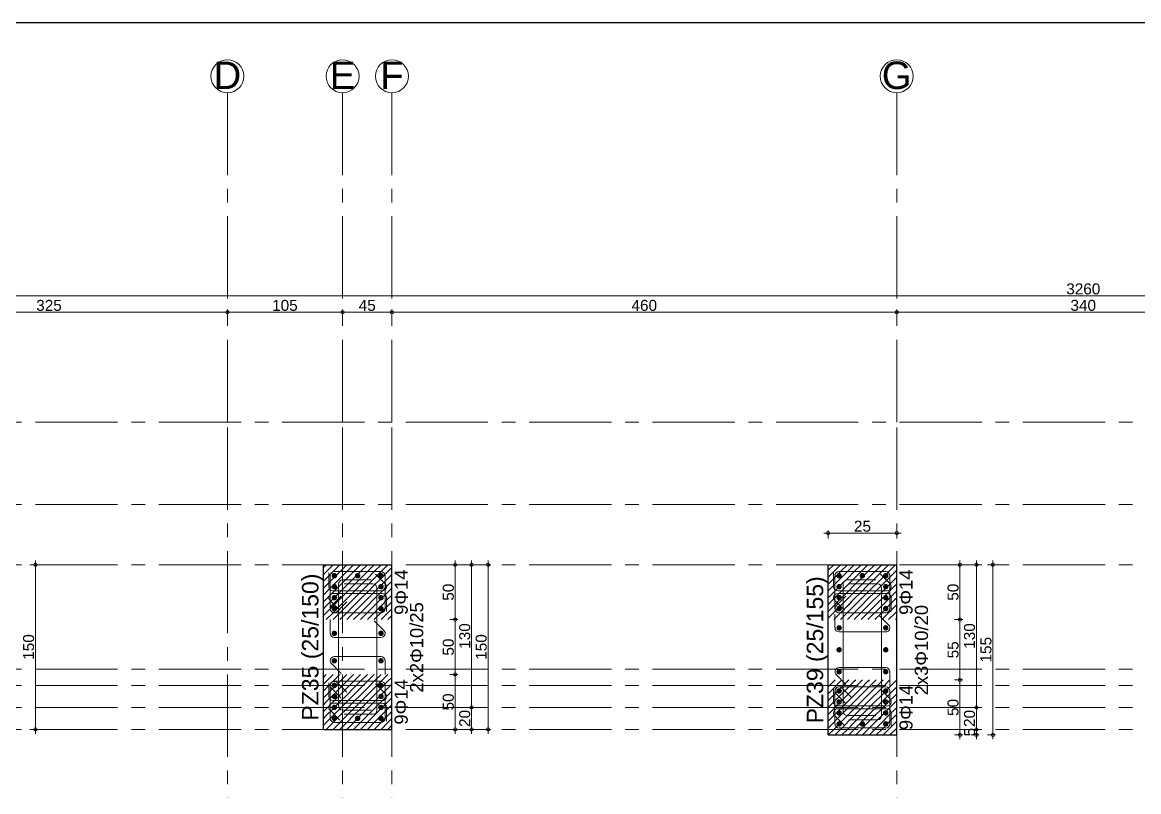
# Model space of a CAD drawing. Header units: millimetres. Extents: x 2232 to 85269, y -3593 to 5869.
# Drawn here: x 21319 to 22336, y 5168 to 5869 of the extents above; entities that cross this region are included whole.
import ezdxf

# ---------------------------------------------------------------- set-up
doc = ezdxf.new("R2010")
doc.units = ezdxf.units.MM
doc.linetypes.add('CENTER2', pattern=[112.5, 75, -12.5, 12.5, -12.5])
doc.linetypes.add('DASHDOT2', pattern=[12.7, 6.35, -3.175, 0, -3.175])
doc.layers.add('aks', color=251, linetype='DASHDOT2', lineweight=35)
for name, color, linetype in [('Donatı Yazısı', 7, 'Continuous'), ('Donatı Çizgisi', 7, 'Continuous'), ('Kolon', 7, 'Continuous'), ('Ölçülendirme', 7, 'Continuous')]:
    doc.layers.add(name, color=color, linetype=linetype)
doc.styles.add('arial_1_18', font='arial.ttf', dxfattribs={"height": 0.2})

# ---------------------------------------------------------------- blocks, each defined once
blk = doc.blocks.new('IDE999Entity6705')
at = {"layer": 'aks', "color": 250, "linetype": 'CENTER2', "lineweight": 5}
for points in [[(7721.2, 2530), (7721.2, 2830)], [(7721.2, 200), (7721.2, 2530)]]:
    blk.add_lwpolyline(points, dxfattribs=at)
at = {"layer": 'aks', "color": 30, "linetype": 'Continuous', "lineweight": 5}
blk.add_circle((7721.2, 2845), 15, dxfattribs=at)
at = {"layer": 'aks', "color": 1, "linetype": 'Continuous', "lineweight": 5, "style": 'arial_1_18'}
blk.add_text('E', height=25, dxfattribs=at).set_placement((7709.5, 2833.4))
blk = doc.blocks.new('IDE999Entity6712')
at = {"layer": 'aks', "color": 250, "linetype": 'CENTER2', "lineweight": 5}
for points in [[(8226.2, 2530), (8226.2, 2830)], [(8226.2, 200), (8226.2, 2530)]]:
    blk.add_lwpolyline(points, dxfattribs=at)
at = {"layer": 'aks', "color": 30, "linetype": 'Continuous', "lineweight": 5}
blk.add_circle((8226.2, 2845), 15, dxfattribs=at)
at = {"layer": 'aks', "color": 1, "linetype": 'Continuous', "lineweight": 5, "style": 'arial_1_18'}
blk.add_text('G', height=25, dxfattribs=at).set_placement((8212.6, 2833.4))
blk = doc.blocks.new('IDE999Entity6713')
at = {"layer": 'aks', "color": 250, "linetype": 'CENTER2', "lineweight": 5}
for points in [[(7616.2, 2530), (7616.2, 2830)], [(7616.2, 200), (7616.2, 2530)]]:
    blk.add_lwpolyline(points, dxfattribs=at)
at = {"layer": 'aks', "color": 30, "linetype": 'Continuous', "lineweight": 5}
blk.add_circle((7616.2, 2845), 15, dxfattribs=at)
at = {"layer": 'aks', "color": 1, "linetype": 'Continuous', "lineweight": 5, "style": 'arial_1_18'}
blk.add_text('D', height=25, dxfattribs=at).set_placement((7603.6, 2833.4))
blk = doc.blocks.new('IDE999Entity6714')
at = {"layer": 'aks', "color": 250, "linetype": 'CENTER2', "lineweight": 5}
for points in [[(7766.2, 2530), (7766.2, 2830)], [(7766.2, 200), (7766.2, 2530)]]:
    blk.add_lwpolyline(points, dxfattribs=at)
at = {"layer": 'aks', "color": 30, "linetype": 'Continuous', "lineweight": 5}
blk.add_circle((7766.2, 2845), 15, dxfattribs=at)
at = {"layer": 'aks', "color": 1, "linetype": 'Continuous', "lineweight": 5, "style": 'arial_1_18'}
blk.add_text('F', height=25, dxfattribs=at).set_placement((7755.5, 2833.4))
blk = doc.blocks.new('IDE999Entity6744')
at = {"layer": 'aks', "color": 250, "linetype": 'CENTER2', "lineweight": 5}
blk.add_lwpolyline([(6766.2, 2270), (10026.2, 2270)], dxfattribs=at)
blk = doc.blocks.new('IDE999Entity6745')
at = {"layer": 'aks', "color": 250, "linetype": 'CENTER2', "lineweight": 5}
blk.add_lwpolyline([(6766.2, 2290), (10026.2, 2290)], dxfattribs=at)
blk = doc.blocks.new('IDE999Entity6747')
at = {"layer": 'aks', "color": 250, "linetype": 'CENTER2', "lineweight": 5}
blk.add_lwpolyline([(6766.2, 2305), (10026.2, 2305)], dxfattribs=at)
blk = doc.blocks.new('IDE999Entity6748')
at = {"layer": 'aks', "color": 250, "linetype": 'CENTER2', "lineweight": 5}
blk.add_lwpolyline([(6766.2, 2250), (10026.2, 2250)], dxfattribs=at)
blk = doc.blocks.new('IDE999Entity6749')
at = {"layer": 'aks', "color": 250, "linetype": 'CENTER2', "lineweight": 5}
blk.add_lwpolyline([(6766.2, 2400), (10026.2, 2400)], dxfattribs=at)
blk = doc.blocks.new('IDE999Entity6750')
at = {"layer": 'aks', "color": 250, "linetype": 'CENTER2', "lineweight": 5}
blk.add_lwpolyline([(6766.2, 2455), (10026.2, 2455)], dxfattribs=at)
blk = doc.blocks.new('IDE999Entity6751')
at = {"layer": 'aks', "color": 250, "linetype": 'CENTER2', "lineweight": 5}
blk.add_lwpolyline([(6766.2, 2530), (10026.2, 2530)], dxfattribs=at)

msp = doc.modelspace()

# ---------------------------------------------------------------- hatches: boundary and pattern name
at = {"layer": 'Donatı Çizgisi', "linetype": 'Continuous', "lineweight": 5}
h = msp.add_hatch(color=5, dxfattribs=at)
edge = h.paths.add_edge_path(flags=0)
edge.add_arc((21603.2, 5364.6), 2.5, 0, 360)
h = msp.add_hatch(color=5, dxfattribs=at)
edge = h.paths.add_edge_path(flags=0)
edge.add_arc((21624.4, 5364.6), 2.5, 0, 360)
h = msp.add_hatch(color=5, dxfattribs=at)
edge = h.paths.add_edge_path(flags=0)
edge.add_arc((21645.7, 5364.6), 2.5, 0, 360)
h = msp.add_hatch(color=5, dxfattribs=at)
edge = h.paths.add_edge_path(flags=0)
edge.add_arc((22063.2, 5364.6), 2.5, 0, 360)
h = msp.add_hatch(color=5, dxfattribs=at)
edge = h.paths.add_edge_path(flags=0)
edge.add_arc((22084.4, 5364.6), 2.5, 0, 360)
h = msp.add_hatch(color=5, dxfattribs=at)
edge = h.paths.add_edge_path(flags=0)
edge.add_arc((22105.7, 5364.6), 2.5, 0, 360)
h = msp.add_hatch(color=5, dxfattribs=at)
edge = h.paths.add_edge_path(flags=0)
edge.add_arc((21603.2, 5354.6), 2.5, 0, 360)
h = msp.add_hatch(color=5, dxfattribs=at)
edge = h.paths.add_edge_path(flags=0)
edge.add_arc((21645.7, 5354.6), 2.5, 0, 360)
h = msp.add_hatch(color=5, dxfattribs=at)
edge = h.paths.add_edge_path(flags=0)
edge.add_arc((22063.2, 5354.6), 2.5, 0, 360)
h = msp.add_hatch(color=5, dxfattribs=at)
edge = h.paths.add_edge_path(flags=0)
edge.add_arc((22105.7, 5354.6), 2.5, 0, 360)
h = msp.add_hatch(color=5, dxfattribs=at)
edge = h.paths.add_edge_path(flags=0)
edge.add_arc((21603.2, 5344.6), 2.5, 0, 360)
h = msp.add_hatch(color=5, dxfattribs=at)
edge = h.paths.add_edge_path(flags=0)
edge.add_arc((21645.7, 5344.6), 2.5, 0, 360)
h = msp.add_hatch(color=5, dxfattribs=at)
edge = h.paths.add_edge_path(flags=0)
edge.add_arc((22063.2, 5344.6), 2.5, 0, 360)
h = msp.add_hatch(color=5, dxfattribs=at)
edge = h.paths.add_edge_path(flags=0)
edge.add_arc((22105.7, 5344.6), 2.5, 0, 360)
h = msp.add_hatch(color=5, dxfattribs=at)
edge = h.paths.add_edge_path(flags=0)
edge.add_arc((21603.2, 5334.6), 2.5, 0, 360)
h = msp.add_hatch(color=5, dxfattribs=at)
edge = h.paths.add_edge_path(flags=0)
edge.add_arc((21645.7, 5334.6), 2.5, 0, 360)
h = msp.add_hatch(color=5, dxfattribs=at)
edge = h.paths.add_edge_path(flags=0)
edge.add_arc((22063.2, 5334.6), 2.5, 0, 360)
h = msp.add_hatch(color=5, dxfattribs=at)
edge = h.paths.add_edge_path(flags=0)
edge.add_arc((22105.7, 5334.6), 2.5, 0, 360)
h = msp.add_hatch(color=5, dxfattribs=at)
edge = h.paths.add_edge_path(flags=0)
edge.add_arc((21603.2, 5312.1), 2.5, 0, 360)
h = msp.add_hatch(color=5, dxfattribs=at)
edge = h.paths.add_edge_path(flags=0)
edge.add_arc((21645.7, 5312.1), 2.5, 0, 360)
h = msp.add_hatch(color=5, dxfattribs=at)
edge = h.paths.add_edge_path(flags=0)
edge.add_arc((22063.2, 5317.1), 2.5, 0, 360)
h = msp.add_hatch(color=5, dxfattribs=at)
edge = h.paths.add_edge_path(flags=0)
edge.add_arc((22105.7, 5317.1), 2.5, 0, 360)
h = msp.add_hatch(color=5, dxfattribs=at)
edge = h.paths.add_edge_path(flags=0)
edge.add_arc((22063.2, 5297.1), 2.5, 0, 360)
h = msp.add_hatch(color=5, dxfattribs=at)
edge = h.paths.add_edge_path(flags=0)
edge.add_arc((22105.7, 5297.1), 2.5, 0, 360)
h = msp.add_hatch(color=5, dxfattribs=at)
edge = h.paths.add_edge_path(flags=0)
edge.add_arc((21603.2, 5287.1), 2.5, 0, 360)
h = msp.add_hatch(color=5, dxfattribs=at)
edge = h.paths.add_edge_path(flags=0)
edge.add_arc((21645.7, 5287.1), 2.5, 0, 360)
h = msp.add_hatch(color=5, dxfattribs=at)
edge = h.paths.add_edge_path(flags=0)
edge.add_arc((22063.2, 5277.1), 2.5, 0, 360)
h = msp.add_hatch(color=5, dxfattribs=at)
edge = h.paths.add_edge_path(flags=0)
edge.add_arc((22105.7, 5277.1), 2.5, 0, 360)
h = msp.add_hatch(color=5, dxfattribs=at)
edge = h.paths.add_edge_path(flags=0)
edge.add_arc((21603.2, 5264.6), 2.5, 0, 360)
h = msp.add_hatch(color=5, dxfattribs=at)
edge = h.paths.add_edge_path(flags=0)
edge.add_arc((21645.7, 5264.6), 2.5, 0, 360)
h = msp.add_hatch(color=5, dxfattribs=at)
edge = h.paths.add_edge_path(flags=0)
edge.add_arc((22063.2, 5259.6), 2.5, 0, 360)
h = msp.add_hatch(color=5, dxfattribs=at)
edge = h.paths.add_edge_path(flags=0)
edge.add_arc((22105.7, 5259.6), 2.5, 0, 360)
h = msp.add_hatch(color=5, dxfattribs=at)
edge = h.paths.add_edge_path(flags=0)
edge.add_arc((21603.2, 5254.6), 2.5, 0, 360)
h = msp.add_hatch(color=5, dxfattribs=at)
edge = h.paths.add_edge_path(flags=0)
edge.add_arc((21645.7, 5254.6), 2.5, 0, 360)
h = msp.add_hatch(color=5, dxfattribs=at)
edge = h.paths.add_edge_path(flags=0)
edge.add_arc((22063.2, 5249.6), 2.5, 0, 360)
h = msp.add_hatch(color=5, dxfattribs=at)
edge = h.paths.add_edge_path(flags=0)
edge.add_arc((22105.7, 5249.6), 2.5, 0, 360)
h = msp.add_hatch(color=5, dxfattribs=at)
edge = h.paths.add_edge_path(flags=0)
edge.add_arc((21603.2, 5244.6), 2.5, 0, 360)
h = msp.add_hatch(color=5, dxfattribs=at)
edge = h.paths.add_edge_path(flags=0)
edge.add_arc((21645.7, 5244.6), 2.5, 0, 360)
h = msp.add_hatch(color=5, dxfattribs=at)
edge = h.paths.add_edge_path(flags=0)
edge.add_arc((22063.2, 5239.6), 2.5, 0, 360)
h = msp.add_hatch(color=5, dxfattribs=at)
edge = h.paths.add_edge_path(flags=0)
edge.add_arc((22105.7, 5239.6), 2.5, 0, 360)
h = msp.add_hatch(color=5, dxfattribs=at)
edge = h.paths.add_edge_path(flags=0)
edge.add_arc((21603.2, 5234.6), 2.5, 0, 360)
h = msp.add_hatch(color=5, dxfattribs=at)
edge = h.paths.add_edge_path(flags=0)
edge.add_arc((21624.4, 5234.6), 2.5, 0, 360)
h = msp.add_hatch(color=5, dxfattribs=at)
edge = h.paths.add_edge_path(flags=0)
edge.add_arc((21645.7, 5234.6), 2.5, 0, 360)
h = msp.add_hatch(color=5, dxfattribs=at)
edge = h.paths.add_edge_path(flags=0)
edge.add_arc((22063.2, 5229.6), 2.5, 0, 360)
h = msp.add_hatch(color=5, dxfattribs=at)
edge = h.paths.add_edge_path(flags=0)
edge.add_arc((22084.4, 5229.6), 2.5, 0, 360)
h = msp.add_hatch(color=5, dxfattribs=at)
edge = h.paths.add_edge_path(flags=0)
edge.add_arc((22105.7, 5229.6), 2.5, 0, 360)

# ---------------------------------------------------------------- linework, layer by layer
msp.add_line((3332.4, 5868.7), (79990.7, 5868.7))
at = {"layer": 'Donatı Çizgisi', "color": 1, "linetype": 'Continuous', "lineweight": 5}
for points in [[(21598.2, 5354.6), (21598.2, 5367.1)], [(21640.8, 5366.1), (21649.6, 5357.3)], [(22058.2, 5354.6), (22058.2, 5367.1)], [(22100.8, 5366.1), (22109.6, 5357.3)], [(21606.9, 5245.9), (21606.9, 5357.1)], [(21610.7, 5360.9), (21636.7, 5360.9)], [(21638.2, 5357.1), (21612.2, 5357.1)], [(21641.9, 5242.1), (21641.9, 5353.4)], [(22066.9, 5240.9), (22066.9, 5357.1)], [(22070.7, 5360.9), (22096.7, 5360.9)], [(22098.2, 5357.1), (22072.2, 5357.1)], [(22101.9, 5237.1), (22101.9, 5353.4)], [(21608.1, 5333.1), (21599.3, 5342)], [(21646.9, 5350.9), (21601.9, 5350.9)], [(21601.9, 5348.4), (21646.9, 5348.4)], [(21650.7, 5344.6), (21650.7, 5332.1)], [(22068.1, 5333.1), (22059.3, 5342)], [(22106.9, 5350.9), (22061.9, 5350.9)], [(22061.9, 5348.4), (22106.9, 5348.4)], [(22110.7, 5344.6), (22110.7, 5332.1)], [(21599.4, 5312.1), (21599.4, 5324.6)], [(21639.5, 5323.6), (21648.3, 5314.8)], [(22059.4, 5317.1), (22059.4, 5329.6)], [(22099.5, 5328.6), (22108.3, 5319.8)], [(22105.7, 5313.4), (22063.2, 5313.4)], [(21645.7, 5308.4), (21603.2, 5308.4)], [(21603.2, 5290.9), (21645.7, 5290.9)], [(21609.4, 5275.6), (21600.5, 5284.5)], [(21649.4, 5287.1), (21649.4, 5274.6)], [(22063.2, 5280.9), (22105.7, 5280.9)], [(22069.4, 5265.6), (22060.5, 5274.5)], [(22109.4, 5277.1), (22109.4, 5264.6)], [(21598.2, 5254.6), (21598.2, 5267.1)], [(21640.8, 5266.1), (21649.6, 5257.3)], [(22058.2, 5249.6), (22058.2, 5262.1)], [(22100.8, 5261.1), (22109.6, 5252.3)], [(21646.9, 5250.9), (21601.9, 5250.9)], [(21608.1, 5233.1), (21599.3, 5242)], [(21601.9, 5248.4), (21646.9, 5248.4)], [(21636.7, 5242.1), (21610.7, 5242.1)], [(21650.7, 5244.6), (21650.7, 5232.1)], [(22106.9, 5245.9), (22061.9, 5245.9)], [(22061.9, 5243.4), (22106.9, 5243.4)], [(22110.7, 5239.6), (22110.7, 5227.1)], [(21612.2, 5238.4), (21638.2, 5238.4)], [(22068.1, 5228.1), (22059.3, 5237)], [(22096.7, 5237.1), (22070.7, 5237.1)], [(22072.2, 5233.4), (22098.2, 5233.4)]]:
    msp.add_lwpolyline(points, dxfattribs=at)
at = {"layer": 'Donatı Çizgisi', "color": 5, "linetype": 'Continuous', "lineweight": 5}
for points in [[(21599.4, 5334.6), (21599.4, 5364.6)], [(21603.2, 5368.4), (21645.7, 5368.4)], [(21649.4, 5364.6), (21649.4, 5334.6)], [(22059.4, 5334.6), (22059.4, 5364.6)], [(22063.2, 5368.4), (22105.7, 5368.4)], [(22109.4, 5364.6), (22109.4, 5334.6)], [(21600.5, 5337.3), (21609.4, 5346.1)], [(22060.5, 5337.3), (22069.4, 5346.1)], [(21614.7, 5340.8), (21605.8, 5332)], [(22074.7, 5340.8), (22065.8, 5332)], [(21645.7, 5330.9), (21603.2, 5330.9)], [(22105.7, 5330.9), (22063.2, 5330.9)], [(21599.4, 5264.6), (21599.4, 5234.6)], [(21600.5, 5262), (21609.4, 5253.1)], [(21645.7, 5268.4), (21603.2, 5268.4)], [(21614.7, 5258.4), (21605.8, 5267.3)], [(21649.4, 5234.6), (21649.4, 5264.6)], [(22105.7, 5263.4), (22063.2, 5263.4)], [(22074.7, 5253.4), (22065.8, 5262.3)], [(22059.4, 5259.6), (22059.4, 5229.6)], [(22060.5, 5257), (22069.4, 5248.1)], [(22109.4, 5229.6), (22109.4, 5259.6)], [(21603.2, 5230.9), (21645.7, 5230.9)], [(22063.2, 5225.9), (22105.7, 5225.9)]]:
    msp.add_lwpolyline(points, dxfattribs=at)
for centre, start, end in [((21603.2, 5364.6), 90, 180), ((21645.7, 5364.6), 0, 90), ((22063.2, 5364.6), 90, 180), ((22105.7, 5364.6), 0, 90), ((21603.2, 5334.6), 135, 270), ((21603.2, 5334.6), 180, 315), ((21645.7, 5334.6), 270, 0), ((22063.2, 5334.6), 135, 270), ((22063.2, 5334.6), 180, 315), ((22105.7, 5334.6), 270, 0), ((21603.2, 5264.6), 45, 180), ((21603.2, 5264.6), 90, 225), ((21645.7, 5264.6), 0, 90), ((22063.2, 5259.6), 45, 180), ((22063.2, 5259.6), 90, 225), ((22105.7, 5259.6), 0, 90), ((21603.2, 5234.6), 180, 270), ((21645.7, 5234.6), 270, 0), ((22063.2, 5229.6), 180, 270), ((22105.7, 5229.6), 270, 0)]:
    msp.add_arc(centre, 3.75, start, end, dxfattribs=at)
at = {"layer": 'Donatı Çizgisi', "color": 1, "linetype": 'Continuous', "lineweight": 5}
for centre, start, end in [((21601.9, 5354.6), 180, 270), ((21610.7, 5357.1), 90, 180), ((21638.2, 5353.4), 0, 90), ((21646.9, 5354.6), 270, 45), ((22061.9, 5354.6), 180, 270), ((22070.7, 5357.1), 90, 180), ((22098.2, 5353.4), 0, 90), ((22106.9, 5354.6), 270, 45), ((21601.9, 5344.6), 90, 225), ((21646.9, 5344.6), 0, 90), ((22061.9, 5344.6), 90, 225), ((22106.9, 5344.6), 0, 90), ((21603.2, 5312.1), 180, 270), ((21645.7, 5312.1), 270, 45), ((22063.2, 5317.1), 180, 270), ((22105.7, 5317.1), 270, 45), ((21603.2, 5287.1), 90, 225), ((21645.7, 5287.1), 0, 90), ((22063.2, 5277.1), 90, 225), ((22105.7, 5277.1), 0, 90), ((21601.9, 5254.6), 180, 270), ((21646.9, 5254.6), 270, 45), ((22061.9, 5249.6), 180, 270), ((22106.9, 5249.6), 270, 45), ((21601.9, 5244.6), 90, 225), ((21610.7, 5245.9), 180, 270), ((21638.2, 5242.1), 270, 0), ((21646.9, 5244.6), 0, 90), ((22061.9, 5239.6), 90, 225), ((22070.7, 5240.9), 180, 270), ((22106.9, 5239.6), 0, 90), ((22098.2, 5237.1), 270, 0)]:
    msp.add_arc(centre, 3.75, start, end, dxfattribs=at)
at = {"layer": 'Kolon', "color": 251, "linetype": 'Continuous', "lineweight": -3}
for points in [[(21593.2, 5365.8), (21602, 5374.6)], [(21593.2, 5372), (21595.8, 5374.6)], [(21602, 5362.1), (21614.5, 5374.6)], [(21602, 5368.4), (21608.3, 5374.6)], [(21614.5, 5362.1), (21627, 5374.6)], [(21614.5, 5368.4), (21620.8, 5374.6)], [(21627, 5362.1), (21639.5, 5374.6)], [(21627, 5368.4), (21633.3, 5374.6)], [(21639.5, 5362.1), (21652, 5374.6)], [(21639.5, 5368.4), (21645.8, 5374.6)], [(21652, 5368.4), (21655.7, 5372)], [(22053.2, 5363.3), (22064.5, 5374.6)], [(22053.2, 5369.5), (22058.3, 5374.6)], [(22064.5, 5362.1), (22077, 5374.6)], [(22064.5, 5368.4), (22070.8, 5374.6)], [(22077, 5362.1), (22089.5, 5374.6)], [(22077, 5368.4), (22083.3, 5374.6)], [(22089.5, 5362.1), (22102, 5374.6)], [(22089.5, 5368.4), (22095.8, 5374.6)], [(22102, 5362.1), (22114.5, 5374.6)], [(22102, 5368.4), (22108.3, 5374.6)], [(21593.2, 5353.3), (21602, 5362.1)], [(21593.2, 5359.5), (21595.8, 5362.1)], [(21595.8, 5362.1), (21602, 5368.4)], [(21602, 5349.6), (21614.5, 5362.1)], [(21602, 5355.9), (21608.3, 5362.1)], [(21608.3, 5362.1), (21614.5, 5368.4)], [(21614.5, 5349.6), (21627, 5362.1)], [(21614.5, 5355.9), (21620.8, 5362.1)], [(21620.8, 5362.1), (21627, 5368.4)], [(21627, 5349.6), (21639.5, 5362.1)], [(21627, 5355.9), (21633.3, 5362.1)], [(21633.3, 5362.1), (21639.5, 5368.4)], [(21639.5, 5349.6), (21652, 5362.1)], [(21639.5, 5355.9), (21645.8, 5362.1)], [(21645.8, 5362.1), (21652, 5368.4)], [(21652, 5362.1), (21655.7, 5365.8)], [(22053.2, 5350.8), (22064.5, 5362.1)], [(22053.2, 5357), (22058.3, 5362.1)], [(22058.3, 5362.1), (22064.5, 5368.4)], [(22064.5, 5349.6), (22077, 5362.1)], [(22064.5, 5355.9), (22070.8, 5362.1)], [(22070.8, 5362.1), (22077, 5368.4)], [(22077, 5349.6), (22089.5, 5362.1)], [(22077, 5355.9), (22083.3, 5362.1)], [(22083.3, 5362.1), (22089.5, 5368.4)], [(22089.5, 5349.6), (22102, 5362.1)], [(22089.5, 5355.9), (22095.8, 5362.1)], [(22095.8, 5362.1), (22102, 5368.4)], [(22102, 5349.6), (22114.5, 5362.1)], [(22102, 5355.9), (22108.3, 5362.1)], [(22108.3, 5362.1), (22114.5, 5368.4)], [(22114.5, 5368.4), (22115.7, 5369.5)], [(22114.5, 5362.1), (22115.7, 5363.3)], [(21595.8, 5349.6), (21602, 5355.9)], [(21608.3, 5349.6), (21614.5, 5355.9)], [(21620.8, 5349.6), (21627, 5355.9)], [(21633.3, 5349.6), (21639.5, 5355.9)], [(21645.8, 5349.6), (21652, 5355.9)], [(21652, 5355.9), (21655.7, 5359.5)], [(21652, 5349.6), (21655.7, 5353.3)], [(22058.3, 5349.6), (22064.5, 5355.9)], [(22070.8, 5349.6), (22077, 5355.9)], [(22083.3, 5349.6), (22089.5, 5355.9)], [(22095.8, 5349.6), (22102, 5355.9)], [(22108.3, 5349.6), (22114.5, 5355.9)], [(22114.5, 5355.9), (22115.7, 5357)], [(21593.2, 5340.8), (21602, 5349.6)], [(21593.2, 5347), (21595.8, 5349.6)], [(21595.8, 5337.1), (21602, 5343.4)], [(21602, 5337.1), (21614.5, 5349.6)], [(21602, 5343.4), (21608.3, 5349.6)], [(21608.3, 5337.1), (21614.5, 5343.4)], [(21614.5, 5337.1), (21627, 5349.6)], [(21614.5, 5343.4), (21620.8, 5349.6)], [(21620.8, 5337.1), (21627, 5343.4)], [(21627, 5337.1), (21639.5, 5349.6)], [(21627, 5343.4), (21633.3, 5349.6)], [(21633.3, 5337.1), (21639.5, 5343.4)], [(21639.5, 5337.1), (21652, 5349.6)], [(21639.5, 5343.4), (21645.8, 5349.6)], [(21645.8, 5337.1), (21652, 5343.4)], [(21652, 5343.4), (21655.7, 5347)], [(22053.2, 5338.3), (22064.5, 5349.6)], [(22053.2, 5344.5), (22058.3, 5349.6)], [(22058.3, 5337.1), (22064.5, 5343.4)], [(22064.5, 5337.1), (22077, 5349.6)], [(22064.5, 5343.4), (22070.8, 5349.6)], [(22070.8, 5337.1), (22077, 5343.4)], [(22077, 5337.1), (22089.5, 5349.6)], [(22077, 5343.4), (22083.3, 5349.6)], [(22083.3, 5337.1), (22089.5, 5343.4)], [(22089.5, 5337.1), (22102, 5349.6)], [(22089.5, 5343.4), (22095.8, 5349.6)], [(22095.8, 5337.1), (22102, 5343.4)], [(22102, 5337.1), (22114.5, 5349.6)], [(22102, 5343.4), (22108.3, 5349.6)], [(22108.3, 5337.1), (22114.5, 5343.4)], [(22114.5, 5349.6), (22115.7, 5350.8)], [(22114.5, 5343.4), (22115.7, 5344.5)], [(21593.2, 5328.3), (21602, 5337.1)], [(21593.2, 5334.5), (21595.8, 5337.1)], [(21602, 5324.6), (21614.5, 5337.1)], [(21602, 5330.9), (21608.3, 5337.1)], [(21614.5, 5324.6), (21627, 5337.1)], [(21614.5, 5330.9), (21620.8, 5337.1)], [(21627, 5324.6), (21639.5, 5337.1)], [(21627, 5330.9), (21633.3, 5337.1)], [(21639.5, 5324.6), (21652, 5337.1)], [(21639.5, 5330.9), (21645.8, 5337.1)], [(21652, 5337.1), (21655.7, 5340.8)], [(21652, 5330.9), (21655.7, 5334.5)], [(22053.2, 5325.8), (22064.5, 5337.1)], [(22053.2, 5332), (22058.3, 5337.1)], [(22064.5, 5324.6), (22077, 5337.1)], [(22064.5, 5330.9), (22070.8, 5337.1)], [(22077, 5324.6), (22089.5, 5337.1)], [(22077, 5330.9), (22083.3, 5337.1)], [(22089.5, 5324.6), (22102, 5337.1)], [(22089.5, 5330.9), (22095.8, 5337.1)], [(22102, 5324.6), (22114.5, 5337.1)], [(22102, 5330.9), (22108.3, 5337.1)], [(22114.5, 5337.1), (22115.7, 5338.3)], [(22114.5, 5330.9), (22115.7, 5332)], [(21595.8, 5324.6), (21602, 5330.9)], [(21595.8, 5324.6), (21595.8, 5324.6)], [(21602, 5324.6), (21602, 5324.6)], [(21608.3, 5324.6), (21614.5, 5330.9)], [(21608.3, 5324.6), (21608.3, 5324.6)], [(21614.5, 5324.6), (21614.5, 5324.6)], [(21620.8, 5324.6), (21627, 5330.9)], [(21620.8, 5324.6), (21620.8, 5324.6)], [(21627, 5324.6), (21627, 5324.6)], [(21633.3, 5324.6), (21639.5, 5330.9)], [(21633.3, 5324.6), (21633.3, 5324.6)], [(21639.5, 5324.6), (21639.5, 5324.6)], [(21645.8, 5324.6), (21652, 5330.9)], [(21645.8, 5324.6), (21645.8, 5324.6)], [(21652, 5324.6), (21655.7, 5328.3)], [(21652, 5324.6), (21652, 5324.6)], [(22058.3, 5324.6), (22064.5, 5330.9)], [(22058.3, 5324.6), (22058.3, 5324.6)], [(22064.5, 5324.6), (22064.5, 5324.6)], [(22070.8, 5324.6), (22077, 5330.9)], [(22070.8, 5324.6), (22070.8, 5324.6)], [(22077, 5324.6), (22077, 5324.6)], [(22083.3, 5324.6), (22089.5, 5330.9)], [(22083.3, 5324.6), (22083.3, 5324.6)], [(22089.5, 5324.6), (22089.5, 5324.6)], [(22095.8, 5324.6), (22102, 5330.9)], [(22095.8, 5324.6), (22095.8, 5324.6)], [(22102, 5324.6), (22102, 5324.6)], [(22108.3, 5324.6), (22114.5, 5330.9)], [(22108.3, 5324.6), (22108.3, 5324.6)], [(22114.5, 5324.6), (22115.7, 5325.8)], [(22114.5, 5324.6), (22114.5, 5324.6)], [(21593.2, 5265.8), (21602, 5274.6)], [(21593.2, 5272), (21595.8, 5274.6)], [(21602, 5262.1), (21614.5, 5274.6)], [(21602, 5268.4), (21608.3, 5274.6)], [(21614.5, 5262.1), (21627, 5274.6)], [(21614.5, 5268.4), (21620.8, 5274.6)], [(21627, 5262.1), (21639.5, 5274.6)], [(21627, 5268.4), (21633.3, 5274.6)], [(21639.5, 5262.1), (21652, 5274.6)], [(21639.5, 5268.4), (21645.8, 5274.6)], [(21652, 5268.4), (21655.7, 5272)], [(21593.2, 5253.3), (21602, 5262.1)], [(21593.2, 5259.5), (21595.8, 5262.1)], [(21595.8, 5262.1), (21602, 5268.4)], [(21602, 5249.6), (21614.5, 5262.1)], [(21602, 5255.9), (21608.3, 5262.1)], [(21608.3, 5262.1), (21614.5, 5268.4)], [(21614.5, 5249.6), (21627, 5262.1)], [(21614.5, 5255.9), (21620.8, 5262.1)], [(21620.8, 5262.1), (21627, 5268.4)], [(21627, 5249.6), (21639.5, 5262.1)], [(21627, 5255.9), (21633.3, 5262.1)], [(21633.3, 5262.1), (21639.5, 5268.4)], [(21639.5, 5249.6), (21652, 5262.1)], [(21639.5, 5255.9), (21645.8, 5262.1)], [(21645.8, 5262.1), (21652, 5268.4)], [(21652, 5262.1), (21655.7, 5265.8)], [(22053.2, 5263.3), (22059.5, 5269.6)], [(22053.2, 5269.5), (22053.3, 5269.6)], [(22053.2, 5250.8), (22064.5, 5262.1)], [(22053.2, 5257), (22058.3, 5262.1)], [(22058.3, 5262.1), (22064.5, 5268.4)], [(22064.5, 5262.1), (22072, 5269.6)], [(22064.5, 5268.4), (22065.8, 5269.6)], [(22064.5, 5249.6), (22077, 5262.1)], [(22064.5, 5255.9), (22070.8, 5262.1)], [(22070.8, 5262.1), (22077, 5268.4)], [(22077, 5262.1), (22084.5, 5269.6)], [(22077, 5268.4), (22078.3, 5269.6)], [(22077, 5249.6), (22089.5, 5262.1)], [(22077, 5255.9), (22083.3, 5262.1)], [(22083.3, 5262.1), (22089.5, 5268.4)], [(22089.5, 5262.1), (22097, 5269.6)], [(22089.5, 5268.4), (22090.8, 5269.6)], [(22089.5, 5249.6), (22102, 5262.1)], [(22089.5, 5255.9), (22095.8, 5262.1)], [(22095.8, 5262.1), (22102, 5268.4)], [(22102, 5262.1), (22109.5, 5269.6)], [(22102, 5268.4), (22103.3, 5269.6)], [(22102, 5249.6), (22114.5, 5262.1)], [(22102, 5255.9), (22108.3, 5262.1)], [(22108.3, 5262.1), (22114.5, 5268.4)], [(22114.5, 5268.4), (22115.7, 5269.5)], [(22114.5, 5262.1), (22115.7, 5263.3)], [(21593.2, 5240.8), (21602, 5249.6)], [(21593.2, 5247), (21595.8, 5249.6)], [(21595.8, 5249.6), (21602, 5255.9)], [(21602, 5237.1), (21614.5, 5249.6)], [(21602, 5243.4), (21608.3, 5249.6)], [(21608.3, 5249.6), (21614.5, 5255.9)], [(21614.5, 5237.1), (21627, 5249.6)], [(21614.5, 5243.4), (21620.8, 5249.6)], [(21620.8, 5249.6), (21627, 5255.9)], [(21627, 5237.1), (21639.5, 5249.6)], [(21627, 5243.4), (21633.3, 5249.6)], [(21633.3, 5249.6), (21639.5, 5255.9)], [(21639.5, 5237.1), (21652, 5249.6)], [(21639.5, 5243.4), (21645.8, 5249.6)], [(21645.8, 5249.6), (21652, 5255.9)], [(21652, 5255.9), (21655.7, 5259.5)], [(21652, 5249.6), (21655.7, 5253.3)], [(22053.2, 5238.3), (22064.5, 5249.6)], [(22053.2, 5244.5), (22058.3, 5249.6)], [(22058.3, 5249.6), (22064.5, 5255.9)], [(22064.5, 5237.1), (22077, 5249.6)], [(22064.5, 5243.4), (22070.8, 5249.6)], [(22070.8, 5249.6), (22077, 5255.9)], [(22077, 5237.1), (22089.5, 5249.6)], [(22077, 5243.4), (22083.3, 5249.6)], [(22083.3, 5249.6), (22089.5, 5255.9)], [(22089.5, 5237.1), (22102, 5249.6)], [(22089.5, 5243.4), (22095.8, 5249.6)], [(22095.8, 5249.6), (22102, 5255.9)], [(22102, 5237.1), (22114.5, 5249.6)], [(22102, 5243.4), (22108.3, 5249.6)], [(22108.3, 5249.6), (22114.5, 5255.9)], [(22114.5, 5255.9), (22115.7, 5257)], [(22114.5, 5249.6), (22115.7, 5250.8)], [(21595.8, 5237.1), (21602, 5243.4)], [(21608.3, 5237.1), (21614.5, 5243.4)], [(21620.8, 5237.1), (21627, 5243.4)], [(21633.3, 5237.1), (21639.5, 5243.4)], [(21645.8, 5237.1), (21652, 5243.4)], [(21652, 5243.4), (21655.7, 5247)], [(21652, 5237.1), (21655.7, 5240.8)], [(22058.3, 5237.1), (22064.5, 5243.4)], [(22070.8, 5237.1), (22077, 5243.4)], [(22083.3, 5237.1), (22089.5, 5243.4)], [(22095.8, 5237.1), (22102, 5243.4)], [(22108.3, 5237.1), (22114.5, 5243.4)], [(22114.5, 5243.4), (22115.7, 5244.5)], [(21593.2, 5228.3), (21602, 5237.1)], [(21593.2, 5234.5), (21595.8, 5237.1)], [(21595.8, 5224.6), (21602, 5230.9)], [(21602, 5224.6), (21614.5, 5237.1)], [(21602, 5230.9), (21608.3, 5237.1)], [(21608.3, 5224.6), (21614.5, 5230.9)], [(21614.5, 5224.6), (21627, 5237.1)], [(21614.5, 5230.9), (21620.8, 5237.1)], [(21620.8, 5224.6), (21627, 5230.9)], [(21627, 5224.6), (21639.5, 5237.1)], [(21627, 5230.9), (21633.3, 5237.1)], [(21633.3, 5224.6), (21639.5, 5230.9)], [(21639.5, 5224.6), (21652, 5237.1)], [(21639.5, 5230.9), (21645.8, 5237.1)], [(21645.8, 5224.6), (21652, 5230.9)], [(21652, 5230.9), (21655.7, 5234.5)], [(22053.2, 5225.8), (22064.5, 5237.1)], [(22053.2, 5232), (22058.3, 5237.1)], [(22058.3, 5224.6), (22064.5, 5230.9)], [(22064.5, 5224.6), (22077, 5237.1)], [(22064.5, 5230.9), (22070.8, 5237.1)], [(22070.8, 5224.6), (22077, 5230.9)], [(22077, 5224.6), (22089.5, 5237.1)], [(22077, 5230.9), (22083.3, 5237.1)], [(22083.3, 5224.6), (22089.5, 5230.9)], [(22089.5, 5224.6), (22102, 5237.1)], [(22089.5, 5230.9), (22095.8, 5237.1)], [(22095.8, 5224.6), (22102, 5230.9)], [(22102, 5224.6), (22114.5, 5237.1)], [(22102, 5230.9), (22108.3, 5237.1)], [(22108.3, 5224.6), (22114.5, 5230.9)], [(22114.5, 5237.1), (22115.7, 5238.3)], [(22114.5, 5230.9), (22115.7, 5232)], [(21595.8, 5224.6), (21595.8, 5224.6)], [(21602, 5224.6), (21602, 5224.6)], [(21608.3, 5224.6), (21608.3, 5224.6)], [(21614.5, 5224.6), (21614.5, 5224.6)], [(21620.8, 5224.6), (21620.8, 5224.6)], [(21627, 5224.6), (21627, 5224.6)], [(21633.3, 5224.6), (21633.3, 5224.6)], [(21639.5, 5224.6), (21639.5, 5224.6)], [(21645.8, 5224.6), (21645.8, 5224.6)], [(21652, 5224.6), (21655.7, 5228.3)], [(21652, 5224.6), (21652, 5224.6)], [(22053.3, 5219.6), (22058.3, 5224.6)], [(22059.5, 5219.6), (22064.5, 5224.6)], [(22065.8, 5219.6), (22070.8, 5224.6)], [(22072, 5219.6), (22077, 5224.6)], [(22078.3, 5219.6), (22083.3, 5224.6)], [(22084.5, 5219.6), (22089.5, 5224.6)], [(22090.8, 5219.6), (22095.8, 5224.6)], [(22097, 5219.6), (22102, 5224.6)], [(22103.3, 5219.6), (22108.3, 5224.6)], [(22109.5, 5219.6), (22114.5, 5224.6)], [(22114.5, 5224.6), (22115.7, 5225.8)]]:
    msp.add_lwpolyline(points, dxfattribs=at)
at = {"layer": 'Kolon', "color": 33, "linetype": 'Continuous', "lineweight": -3}
for points in [[(21593.2, 5224.6), (21593.2, 5374.6)], [(21593.2, 5374.6), (21655.7, 5374.6)], [(21655.7, 5224.6), (21655.7, 5374.6)], [(22053.2, 5219.6), (22053.2, 5374.6)], [(22053.2, 5374.6), (22115.7, 5374.6)], [(22115.7, 5219.6), (22115.7, 5374.6)], [(21593.2, 5224.6), (21655.7, 5224.6)], [(22053.2, 5219.6), (22115.7, 5219.6)]]:
    msp.add_lwpolyline(points, dxfattribs=at)
at = {"layer": 'Ölçülendirme', "color": 5, "linetype": 'Continuous', "lineweight": 5}
for points in [[(20651.7, 5619.6), (23919.7, 5619.6)], [(21505.7, 5599.6), (21505.7, 5607.1)], [(21610.7, 5599.6), (21610.7, 5607.1)], [(21655.7, 5599.6), (21655.7, 5607.1)], [(22115.7, 5599.6), (22115.7, 5607.1)], [(20651.7, 5604.6), (23919.7, 5604.6)], [(22119.7, 5403.4), (22049.2, 5403.4)], [(22053.2, 5398.4), (22053.2, 5405.9)], [(22115.7, 5398.4), (22115.7, 5405.9)], [(21325.8, 5374.6), (21333.3, 5374.6)], [(21330.8, 5220.6), (21330.8, 5378.6)], [(21708.3, 5374.6), (21715.8, 5374.6)], [(21713.3, 5220.6), (21713.3, 5378.6)], [(21723.3, 5374.6), (21730.8, 5374.6)], [(21728.3, 5220.6), (21728.3, 5378.6)], [(21738.3, 5374.6), (21745.8, 5374.6)], [(21743.3, 5220.6), (21743.3, 5378.6)], [(22168.3, 5374.6), (22175.8, 5374.6)], [(22173.3, 5215.6), (22173.3, 5378.6)], [(22183.3, 5374.6), (22190.8, 5374.6)], [(22188.3, 5215.6), (22188.3, 5378.6)], [(22198.3, 5374.6), (22205.8, 5374.6)], [(22203.3, 5215.6), (22203.3, 5378.6)], [(21708.3, 5324.6), (21715.8, 5324.6)], [(22168.3, 5324.6), (22175.8, 5324.6)], [(21708.3, 5274.6), (21715.8, 5274.6)], [(22168.3, 5269.6), (22175.8, 5269.6)], [(21723.3, 5244.6), (21730.8, 5244.6)], [(22183.3, 5244.6), (22190.8, 5244.6)], [(21325.8, 5224.6), (21333.3, 5224.6)], [(21708.3, 5224.6), (21715.8, 5224.6)], [(21723.3, 5224.6), (21730.8, 5224.6)], [(21738.3, 5224.6), (21745.8, 5224.6)], [(22168.3, 5219.6), (22175.8, 5219.6)], [(22183.3, 5224.6), (22190.8, 5224.6)], [(22183.3, 5219.6), (22190.8, 5219.6)], [(22198.3, 5219.6), (22205.8, 5219.6)]]:
    msp.add_lwpolyline(points, dxfattribs=at)
for centre in [(21505.7, 5604.6), (21610.7, 5604.6), (21655.7, 5604.6), (22115.7, 5604.6), (22053.2, 5403.4), (22115.7, 5403.4), (21330.8, 5374.6), (21713.3, 5374.6), (21728.3, 5374.6), (21743.3, 5374.6), (22173.3, 5374.6), (22188.3, 5374.6), (22203.3, 5374.6), (21713.3, 5324.6), (22173.3, 5324.6), (21713.3, 5274.6), (22173.3, 5269.6), (21728.3, 5244.6), (22188.3, 5244.6), (21330.8, 5224.6), (21713.3, 5224.6), (21728.3, 5224.6), (21743.3, 5224.6), (22173.3, 5219.6), (22188.3, 5224.6), (22188.3, 5219.6), (22203.3, 5219.6)]:
    msp.add_circle(centre, 1.5, dxfattribs=at)

# ---------------------------------------------------------------- block references
at = {"layer": 'aks'}
for name in ['IDE999Entity6713', 'IDE999Entity6705', 'IDE999Entity6714', 'IDE999Entity6712', 'IDE999Entity6751', 'IDE999Entity6750', 'IDE999Entity6749', 'IDE999Entity6747', 'IDE999Entity6745', 'IDE999Entity6744', 'IDE999Entity6748']:
    msp.add_blockref(name, (13889.5, 2974.6), dxfattribs=at)

# ---------------------------------------------------------------- texts
at = {"layer": 'Donatı Yazısı', "color": 1, "linetype": 'Continuous', "lineweight": 5, "style": 'arial_1_18'}
for s, p in [('9Φ14', (21670.1, 5328.9)), ('9Φ14', (22130.1, 5328.9)), ('2x2Φ10/25', (21684.2, 5258.1)), ('2x3Φ10/20', (22144.2, 5255.6)), ('9Φ14', (21670.1, 5228.9)), ('9Φ14', (22130.1, 5223.9))]:
    msp.add_text(s, height=12, rotation=90, dxfattribs=at).set_placement(p)
at = {"layer": 'Kolon', "color": 1, "linetype": 'Continuous', "lineweight": 5, "style": 'arial_1_18'}
for s, p in [('PZ35 (25/150)', (21588.7, 5232.6)), ('PZ39 (25/155)', (22048.7, 5230.1))]:
    msp.add_text(s, height=15, rotation=90, dxfattribs=at).set_placement(p)
at = {"layer": 'Ölçülendirme', "color": 5, "linetype": 'Continuous', "lineweight": 5, "style": 'arial_1_18'}
for s, p in [('3260', (22270.2, 5620.9)), ('325', (21331.5, 5605.9)), ('105', (21546.5, 5605.9)), ('45', (21625.4, 5605.9)), ('460', (21874, 5605.9)), ('340', (22274, 5605.9)), ('25', (22076.7, 5404.7))]:
    msp.add_text(s, height=10, dxfattribs=at).set_placement(p)
for s, p in [('50', (21712, 5341.8)), ('50', (22172, 5341.8)), ('130', (21727, 5298)), ('130', (22187, 5298)), ('150', (21329.5, 5288)), ('150', (21742, 5288)), ('50', (21712, 5291.8)), ('55', (22172, 5289.3)), ('155', (22202, 5285.5)), ('50', (21712, 5241.8)), ('50', (22172, 5236.8)), ('20', (21727, 5226.8)), ('20', (22187, 5226.8)), ('5', (22187, 5218.2))]:
    msp.add_text(s, height=10, rotation=90, dxfattribs=at).set_placement(p)

doc.saveas('drawing.dxf')
